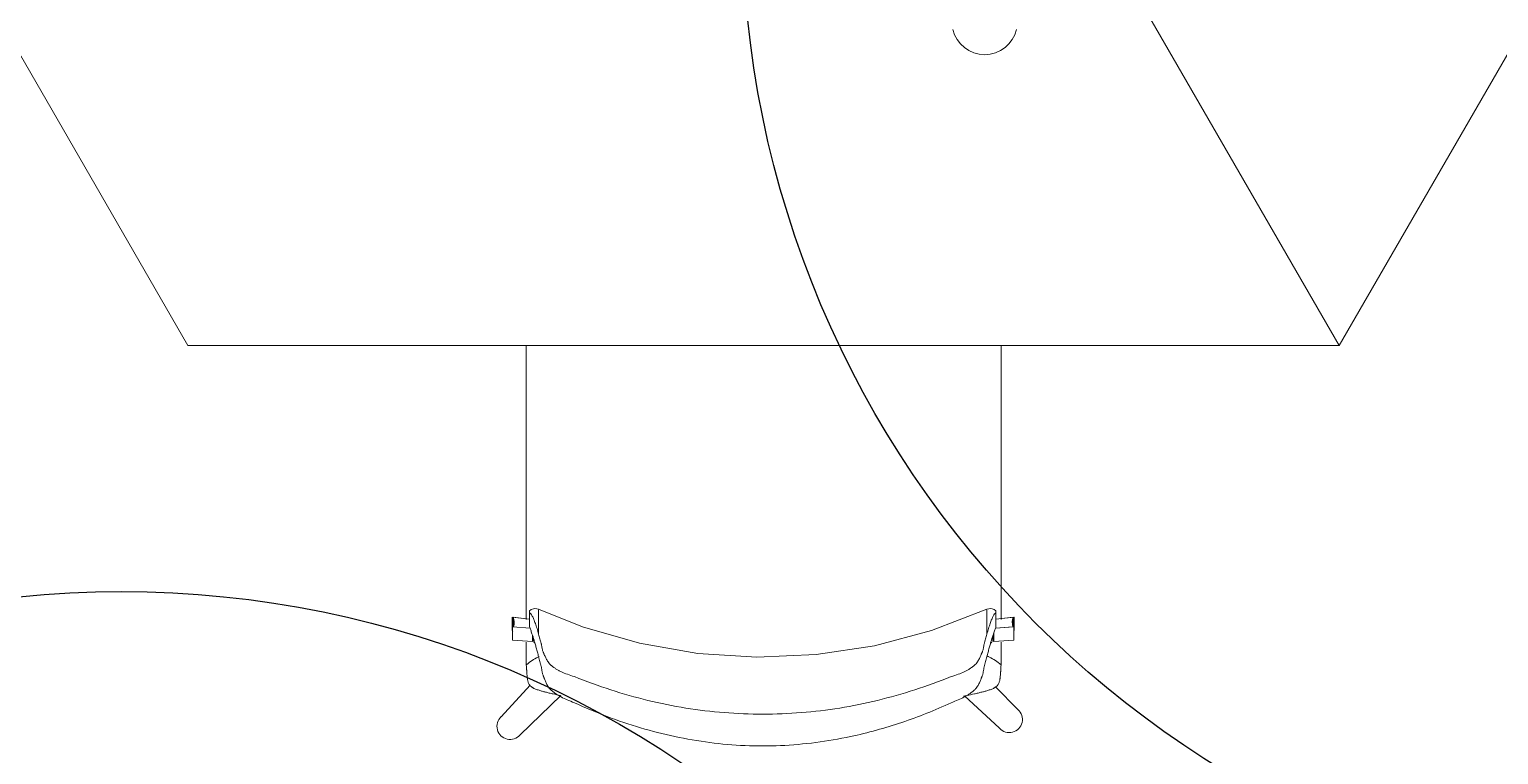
# Model space of a CAD drawing. Header units: millimetres. Extents: x 155920 to 295199, y -4084 to 97293.
# Drawn here: x 184835 to 186302, y 19317 to 20042 of the extents above; entities that cross this region are included whole.
import ezdxf

# ---------------------------------------------------------------- set-up
doc = ezdxf.new("R2010")
doc.units = ezdxf.units.MM
doc.header["$MEASUREMENT"] = 0
doc.layers.add('A-GENM', color=8, linetype='CONTINUOUS', lineweight=9)
doc.layers.add('I-FURN', color=8, linetype='CONTINUOUS', lineweight=9)
doc.layers.add('Social Distancing', color=7, linetype='CONTINUOUS')

msp = doc.modelspace()

# ---------------------------------------------------------------- linework, layer by layer
at = {"layer": 'A-GENM'}
msp.add_arc((185789, 20048.7), 32.5, 192.6804, 347.3196, dxfattribs=at)
at = {"layer": 'I-FURN'}
for p, q in [((184418.1, 20721.5), (184993.1, 19725.6)), ((186143.1, 19725.6), (186718.1, 20721.6)), ((186143.1, 19725.6), (185740.7, 20422.5)), ((185740.7, 20422.5), (186143.1, 19725.6)), ((184993.1, 19725.6), (186143.1, 19725.6)), ((185336.1, 19461.8), (185334.3, 19460.6)), ((185338.2, 19462.6), (185336.1, 19461.8)), ((185339.7, 19462.8), (185338.2, 19462.6)), ((185341.6, 19462.7), (185339.7, 19462.8)), ((185343.4, 19462.1), (185341.6, 19462.7)), ((185387.3, 19444.7), (185343.4, 19462.1)), ((185791.2, 19462.1), (185736, 19440.9)), ((185791.2, 19462.1), (185793, 19462.7)), ((185793, 19462.7), (185794.9, 19462.8)), ((185794.9, 19462.8), (185796.4, 19462.6)), ((185796.4, 19462.6), (185798.5, 19461.8)), ((185798.5, 19461.8), (185800.3, 19460.6)), ((185334.3, 19452.3), (185317.1, 19454.3)), ((185317.1, 19454.3), (185317.1, 19441)), ((185334.3, 19452.4), (185318.1, 19454.3)), ((185334.3, 19444.9), (185334.3, 19458.5)), ((185800.3, 19444.9), (185800.3, 19458.5)), ((185817.5, 19454.3), (185800.3, 19452.3)), ((185818.4, 19454.3), (185800.3, 19452.1)), ((185818.4, 19441), (185818.4, 19454.3)), ((185317.4, 19444.6), (185334.8, 19443.4)), ((185317.4, 19431.3), (185317.4, 19444.6)), ((185337.3, 19435.8), (185337.3, 19429.9)), ((185338.3, 19432.9), (185338.3, 19429.9)), ((185444.1, 19428.2), (185387.3, 19444.7)), ((185736, 19440.9), (185678.9, 19425.7)), ((185797.2, 19429.9), (185797.2, 19435.8)), ((185798.2, 19429.9), (185798.2, 19438.7)), ((185799.7, 19443.3), (185818.1, 19444.6)), ((185799.8, 19443.4), (185817.1, 19444.6)), ((185818.1, 19444.6), (185818.1, 19431.3)), ((185337.3, 19429.9), (185317.4, 19431.3)), ((185502.4, 19418), (185444.1, 19428.2)), ((185561.4, 19414.2), (185502.4, 19418)), ((185678.9, 19425.7), (185620.5, 19416.8)), ((185818.1, 19431.3), (185798.2, 19429.9)), ((185620.5, 19416.8), (185561.4, 19414.2)), ((185335.1, 19386.3), (185306.1, 19354.8)), ((185324.9, 19336.6), (185365.5, 19376)), ((185768.7, 19375.5), (185803.8, 19343.3)), ((185822, 19362), (185799.9, 19384.8))]:
    msp.add_line(p, q, dxfattribs=at)
for centre, start, end in [((185813.6, 19352), 221.9896, 49.6059), ((185314.9, 19345.1), 131.9662, 319.5824)]:
    msp.add_arc(centre, 13.1, start, end, dxfattribs=at)
for centre, start_param, end_param in [((185300.6, 19448.9), 6.026179, 6.605675), ((185301.6, 19448.9), 6.026179, 6.605675), ((185834, 19448.9), 2.819103, 3.398599), ((185834.9, 19448.9), 2.819103, 3.398599), ((185300.6, 19435.6), 0.238848, 0.322489), ((185834.9, 19435.6), 2.819103, 2.902745)]:
    msp.add_ellipse(centre, major_axis=(17.4, 0), ratio=0.978487, start_param=start_param, end_param=end_param, dxfattribs=at)
for points, knots in [([(185330.9, 19452), (185330.9, 19452.7), (185330.9, 19455.9), (185330.9, 19461.8), (185330.9, 19469.6), (185330.9, 19477.3), (185330.9, 19487.4), (185330.9, 19499.8), (185330.9, 19512), (185330.9, 19521.9), (185330.9, 19529.5), (185330.9, 19537.1), (185330.9, 19547.2), (185330.9, 19559.6), (185330.9, 19574.5), (185330.9, 19589.6), (185330.9, 19604.8), (185330.9, 19619.8), (185330.9, 19632.3), (185330.9, 19642.4), (185330.9, 19650), (185330.9, 19657.6), (185330.9, 19667.7), (185330.9, 19680.1), (185330.9, 19692.6), (185330.9, 19702.7), (185330.9, 19710.3), (185330.9, 19717.9), (185330.9, 19723.1), (185330.9, 19725.7), (185330.9, 19725.9)], [-0.8977274, -0.8977274, -0.8977274, -0.8977274, -0.8928571, -0.875, -0.8571429, -0.8392857, -0.8214286, -0.7857143, -0.75, -0.7321429, -0.7142857, -0.6964286, -0.6785714, -0.6428571, -0.6071429, -0.5714286, -0.5357143, -0.5, -0.4642857, -0.4464286, -0.4285714, -0.4107143, -0.3928571, -0.3571429, -0.3214286, -0.3035714, -0.2857143, -0.2678571, -0.25, -0.2488464, -0.2488464, -0.2488464, -0.2488464]), ([(185805.6, 19725.9), (185805.6, 19725.8), (185805.6, 19720.7), (185805.6, 19710.5), (185805.6, 19695.1), (185805.6, 19680), (185805.6, 19667.4), (185805.6, 19657.3), (185805.6, 19649.7), (185805.6, 19642), (185805.6, 19632), (185805.6, 19619.7), (185805.6, 19607.3), (185805.6, 19597.4), (185805.6, 19589.8), (185805.6, 19582.2), (185805.6, 19572.2), (185805.6, 19559.8), (185805.6, 19547.3), (185805.6, 19537.2), (185805.6, 19529.5), (185805.6, 19521.9), (185805.6, 19511.8), (185805.6, 19499.3), (185805.6, 19484.2), (185805.6, 19468.8), (185805.6, 19458.1), (185805.6, 19452.5), (185805.6, 19452)], [-0.7507659, -0.7507659, -0.7507659, -0.7507659, -0.75, -0.7142857, -0.6785714, -0.6428571, -0.6071429, -0.5892857, -0.5714286, -0.5535714, -0.5357143, -0.5, -0.4642857, -0.4464286, -0.4285714, -0.4107143, -0.3928571, -0.3571429, -0.3214286, -0.3035714, -0.2857143, -0.2678571, -0.25, -0.2142857, -0.1785714, -0.1428571, -0.1071429, -0.103964, -0.103964, -0.103964, -0.103964]), ([(185334.3, 19458.9), (185334.3, 19459.2), (185334.3, 19460), (185334.3, 19460.7), (185334.3, 19460.5), (185334.3, 19459.9), (185334.3, 19459.1), (185334.3, 19458.5)], [0.4171888, 0.4171888, 0.4171888, 0.4171888, 0.5, 0.625, 0.75, 0.875, 1, 1, 1, 1]), ([(185343.4, 19437.2), (185343.4, 19440.2), (185343.4, 19445.6), (185343.4, 19452), (185343.4, 19456.7), (185343.4, 19459.4), (185343.4, 19460.8), (185343.4, 19461.3), (185343.4, 19461.5)], [0, 0, 0, 0, 0.1111111, 0.2222222, 0.3333333, 0.4444444, 0.5, 0.5555556, 0.5555556, 0.5555556, 0.5555556]), ([(185791.2, 19461.5), (185791.2, 19461.2), (185791.2, 19460.6), (185791.2, 19458.6), (185791.2, 19454.7), (185791.2, 19447.5), (185791.2, 19441), (185791.2, 19437.2)], [0.4444444, 0.4444444, 0.4444444, 0.4444444, 0.5138889, 0.5833333, 0.7222222, 0.8611111, 1, 1, 1, 1]), ([(185800.3, 19458.5), (185800.3, 19459.1), (185800.3, 19459.9), (185800.3, 19460.5), (185800.3, 19460.7), (185800.3, 19460), (185800.3, 19459.3), (185800.3, 19458.9)], [0, 0, 0, 0, 0.125, 0.25, 0.375, 0.5, 0.5837817, 0.5837817, 0.5837817, 0.5837817]), ([(185379.2, 19368.8), (185376.6, 19369.7), (185371.9, 19371.5), (185366.8, 19374), (185363.2, 19376), (185360.7, 19377.6), (185358.8, 19379), (185357.6, 19379.9), (185357, 19380.5), (185356.5, 19380.9), (185356, 19381.3), (185355.4, 19381.8), (185354.5, 19382.8), (185353.3, 19384.3), (185352.2, 19386), (185351.3, 19387.7), (185350.5, 19389.4), (185349.9, 19391), (185349.3, 19392.4), (185349, 19393.3), (185348.8, 19393.8), (185348.6, 19394.2), (185348.4, 19394.5), (185348.2, 19395), (185347.9, 19395.9), (185347.6, 19397.1), (185347.2, 19398.4), (185346.9, 19400.2), (185346.6, 19401.8), (185346.3, 19403.5), (185346, 19404.8), (185345.7, 19406.1), (185345.2, 19407.8), (185344.4, 19410.7), (185343.4, 19414.8), (185342.2, 19419.3), (185341, 19423.5), (185339.9, 19427.6), (185338.8, 19431.4), (185337.8, 19434.8), (185337.1, 19436.8), (185336.7, 19437.7)], [0, 0, 0, 0, 0.035714, 0.071429, 0.089286, 0.107143, 0.125, 0.133929, 0.138393, 0.142857, 0.147321, 0.151786, 0.160714, 0.178571, 0.196429, 0.214286, 0.232143, 0.25, 0.267857, 0.276786, 0.28125, 0.285714, 0.290179, 0.294643, 0.303571, 0.321429, 0.339286, 0.357143, 0.392857, 0.410714, 0.428571, 0.446429, 0.464286, 0.5, 0.571429, 0.642857, 0.714286, 0.785714, 0.857143, 0.928571, 1, 1, 1, 1]), ([(185343.4, 19437.2), (185343.9, 19435.6), (185344.5, 19433.3), (185345.3, 19430.5), (185345.7, 19428.9), (185346, 19427.7), (185346.3, 19426.5), (185346.6, 19425), (185346.8, 19423.6), (185347.1, 19422.1), (185347.4, 19420.9), (185347.8, 19419.9), (185348.1, 19419.1), (185348.3, 19418.7), (185348.4, 19418.3), (185348.6, 19418), (185348.8, 19417.5), (185349.2, 19416.6), (185349.8, 19415.3), (185350.5, 19413.7), (185351.3, 19412), (185352.3, 19410.3), (185353.5, 19408.6), (185354.7, 19407.2), (185355.6, 19406.3), (185356.2, 19405.8), (185356.7, 19405.4), (185357.2, 19405), (185357.8, 19404.5), (185359, 19403.6), (185360.9, 19402.4), (185363.4, 19401), (185367, 19399.2), (185372, 19397.1), (185376.7, 19395.6), (185379.2, 19394.8)], [0, 0, 0, 0, 0.125, 0.1875, 0.21875, 0.25, 0.28125, 0.3125, 0.375, 0.40625, 0.4375, 0.46875, 0.484375, 0.492188, 0.5, 0.507812, 0.515625, 0.53125, 0.5625, 0.59375, 0.625, 0.65625, 0.6875, 0.71875, 0.734375, 0.742188, 0.75, 0.757812, 0.765625, 0.78125, 0.8125, 0.84375, 0.875, 0.9375, 1, 1, 1, 1]), ([(185797.9, 19437.7), (185797.2, 19435.8), (185796.1, 19432.6), (185794.7, 19427.6), (185793.5, 19423.5), (185792.4, 19419.3), (185791.2, 19414.8), (185790.1, 19410.7), (185789.3, 19407.4), (185788.7, 19405.2), (185788.3, 19403.5), (185788, 19401.8), (185787.7, 19400.2), (185787.4, 19398.4), (185787, 19397.1), (185786.7, 19395.9), (185786.3, 19395), (185786.1, 19394.5), (185786, 19394.2), (185785.8, 19393.8), (185785.6, 19393.3), (185785.2, 19392.4), (185784.7, 19391), (185784.1, 19389.4), (185783.3, 19387.7), (185782.4, 19386), (185781.2, 19384.3), (185780.1, 19382.8), (185779.1, 19381.8), (185778.6, 19381.3), (185778.1, 19380.9), (185777.6, 19380.5), (185776.9, 19379.9), (185775.7, 19379), (185773.9, 19377.6), (185771.4, 19376), (185767.8, 19374), (185762.7, 19371.5), (185758, 19369.7), (185755.4, 19368.8)], [0, 0, 0, 0, 0.142857, 0.214286, 0.285714, 0.357143, 0.428571, 0.5, 0.535714, 0.571429, 0.589286, 0.607143, 0.642857, 0.660714, 0.678571, 0.696429, 0.705357, 0.709821, 0.714286, 0.71875, 0.723214, 0.732143, 0.75, 0.767857, 0.785714, 0.803571, 0.821429, 0.839286, 0.848214, 0.852679, 0.857143, 0.861607, 0.866071, 0.875, 0.892857, 0.910714, 0.928571, 0.964286, 1, 1, 1, 1]), ([(185755.4, 19394.8), (185757.9, 19395.6), (185762.6, 19397.1), (185767.6, 19399.2), (185771.2, 19401), (185773.7, 19402.4), (185775.5, 19403.6), (185776.8, 19404.5), (185777.4, 19405), (185777.9, 19405.4), (185778.4, 19405.8), (185779, 19406.3), (185779.9, 19407.2), (185781.1, 19408.6), (185782.3, 19410.3), (185783.3, 19412), (185784.1, 19413.7), (185784.8, 19415.3), (185785.4, 19416.6), (185785.7, 19417.5), (185786, 19418), (185786.1, 19418.3), (185786.3, 19418.7), (185786.5, 19419.1), (185786.8, 19419.9), (185787.2, 19420.9), (185787.5, 19422.1), (185787.8, 19423.6), (185788, 19425), (185788.3, 19426.5), (185788.6, 19427.7), (185788.9, 19428.9), (185789.3, 19430.5), (185790.1, 19433.3), (185790.7, 19435.6), (185791.2, 19437.2)], [0, 0, 0, 0, 0.0625, 0.125, 0.15625, 0.1875, 0.21875, 0.234375, 0.242188, 0.25, 0.257812, 0.265625, 0.28125, 0.3125, 0.34375, 0.375, 0.40625, 0.4375, 0.46875, 0.484375, 0.492188, 0.5, 0.507812, 0.515625, 0.53125, 0.5625, 0.59375, 0.625, 0.6875, 0.71875, 0.75, 0.78125, 0.8125, 0.875, 1, 1, 1, 1]), ([(185343.8, 19414.9), (185343.4, 19414.7), (185341.1, 19413.5), (185336.8, 19411), (185333, 19408.1), (185331.1, 19406.5)], [0.93933321, 0.93933321, 0.93933321, 0.93933321, 0.94444444, 0.97222222, 1, 1, 1, 1]), ([(185365.1, 19376), (185362.8, 19376.5), (185359.1, 19377.3), (185354.6, 19378.3), (185352.2, 19378.9), (185350.3, 19379.4), (185348.7, 19379.8), (185347.1, 19380.2), (185345.5, 19380.7), (185343.8, 19381.2), (185342, 19381.8), (185340.3, 19382.4), (185339, 19383), (185338, 19383.5), (185337.3, 19383.9), (185336.6, 19384.4), (185335.8, 19385), (185334.8, 19385.9), (185333.9, 19387.1), (185333.3, 19388.3), (185332.8, 19389.5), (185332.5, 19390.9), (185332.3, 19392.1), (185332.2, 19393), (185332.1, 19393.5), (185332, 19393.9), (185332, 19394.3), (185331.9, 19394.8), (185331.9, 19395.7), (185331.7, 19396.9), (185331.6, 19398.1), (185331.6, 19399.1), (185331.5, 19399.9), (185331.5, 19400.8), (185331.4, 19401.9), (185331.3, 19403.8), (185331.2, 19405.5), (185331.1, 19406.5)], [0, 0, 0, 0, 0.125, 0.1875, 0.21875, 0.25, 0.28125, 0.3125, 0.34375, 0.375, 0.40625, 0.4375, 0.46875, 0.484375, 0.5, 0.515625, 0.53125, 0.5625, 0.59375, 0.625, 0.65625, 0.6875, 0.71875, 0.734375, 0.742188, 0.75, 0.757812, 0.765625, 0.78125, 0.8125, 0.84375, 0.859375, 0.875, 0.890625, 0.90625, 0.9375, 1, 1, 1, 1]), ([(185805.4, 19406.5), (185805.3, 19405.5), (185805.2, 19403.8), (185805.1, 19401.9), (185805, 19400.8), (185805, 19399.9), (185804.9, 19399.1), (185804.8, 19398.1), (185804.7, 19396.9), (185804.6, 19395.7), (185804.5, 19394.8), (185804.5, 19394.3), (185804.4, 19393.9), (185804.4, 19393.5), (185804.3, 19393), (185804.2, 19392.1), (185804, 19390.9), (185803.6, 19389.5), (185803.2, 19388.3), (185802.6, 19387.1), (185801.7, 19385.9), (185800.7, 19385), (185799.8, 19384.4), (185799.2, 19383.9), (185798.5, 19383.5), (185797.5, 19383), (185796.2, 19382.4), (185794.5, 19381.8), (185792.7, 19381.2), (185791, 19380.7), (185789.4, 19380.2), (185787.8, 19379.8), (185786.2, 19379.4), (185784.3, 19378.9), (185781.9, 19378.3), (185777.4, 19377.3), (185773.7, 19376.5), (185771.3, 19376)], [0, 0, 0, 0, 0.0625, 0.09375, 0.109375, 0.125, 0.140625, 0.15625, 0.1875, 0.21875, 0.234375, 0.242188, 0.25, 0.257812, 0.265625, 0.28125, 0.3125, 0.34375, 0.375, 0.40625, 0.4375, 0.46875, 0.484375, 0.5, 0.515625, 0.53125, 0.5625, 0.59375, 0.625, 0.65625, 0.6875, 0.71875, 0.75, 0.78125, 0.8125, 0.875, 1, 1, 1, 1]), ([(185805.4, 19406.5), (185803.5, 19408.1), (185799.7, 19411), (185795, 19413.8), (185792.2, 19415.2), (185791.4, 19415.5)], [0, 0, 0, 0, 0.02777778, 0.05555556, 0.06696683, 0.06696683, 0.06696683, 0.06696683]), ([(185379.2, 19394.8), (185391.1, 19390), (185415.3, 19381.2), (185464.8, 19367.1), (185528.6, 19356.8), (185606, 19356.8), (185669.7, 19367.1), (185719.3, 19381.2), (185743.5, 19390), (185755.4, 19394.8)], [-1, -1, -1, -1, -0.9, -0.8, -0.6, -0.4, -0.2, -0.1, 0, 0, 0, 0]), ([(185755.4, 19368.8), (185739.4, 19361.3), (185706.5, 19348.1), (185649.6, 19332.4), (185585.1, 19323.9), (185514.1, 19327), (185456.3, 19339.5), (185411.6, 19354.6), (185389.9, 19363.8), (185379.2, 19368.8)], [-1, -1, -1, -1, -0.863636, -0.727273, -0.545455, -0.363636, -0.181818, -0.090909, 0, 0, 0, 0])]:
    msp.add_open_spline(points, degree=3, knots=knots, dxfattribs=at)
for points in [[(185334.3, 19458.5), (185334.7, 19458.3), (185335.6, 19457.6), (185337.1, 19455.5), (185338.6, 19452.2), (185340.1, 19448), (185341.8, 19443), (185342.9, 19439.2), (185343.4, 19437.2)], [(185791.2, 19437.2), (185791.7, 19439.2), (185792.8, 19443), (185794.5, 19448), (185796, 19452.2), (185797.5, 19455.5), (185798.9, 19457.6), (185799.9, 19458.3), (185800.3, 19458.5)], [(185336.7, 19437.7), (185336.3, 19439), (185335.5, 19441.5), (185334.7, 19443.8), (185334.3, 19444.9)], [(185800.3, 19444.9), (185799.9, 19443.8), (185799.1, 19441.5), (185798.3, 19439), (185797.9, 19437.7)], [(185330.9, 19410.4), (185330.9, 19416.5), (185330.9, 19422.9), (185330.9, 19429.4)], [(185338.5, 19429.1), (185338.8, 19428.9), (185339.2, 19428.6), (185339.6, 19428.3)], [(185794.9, 19428.3), (185795.3, 19428.6), (185795.7, 19428.9), (185796.1, 19429.1)], [(185805.6, 19429.3), (185805.6, 19422.8), (185805.6, 19416.5), (185805.6, 19410.4)], [(185331.1, 19406.5), (185331.1, 19407.2), (185331, 19408.5), (185330.9, 19409.8), (185330.9, 19410.4)], [(185805.6, 19410.4), (185805.5, 19409.8), (185805.5, 19408.5), (185805.4, 19407.2), (185805.4, 19406.5)], [(185767.7, 19375.3), (185768.9, 19375.5), (185770.1, 19375.7), (185771.3, 19376)], [(185771.3, 19376), (185770.1, 19375.7), (185768.9, 19375.5), (185767.7, 19375.3)]]:
    msp.add_open_spline(points, degree=3, dxfattribs=at)
at = {"layer": 'Social Distancing'}
for centre in [(186546.9, 20155.5), (184926.5, 18479.8)]:
    msp.add_circle(centre, 1000, dxfattribs=at)

doc.saveas('drawing.dxf')
